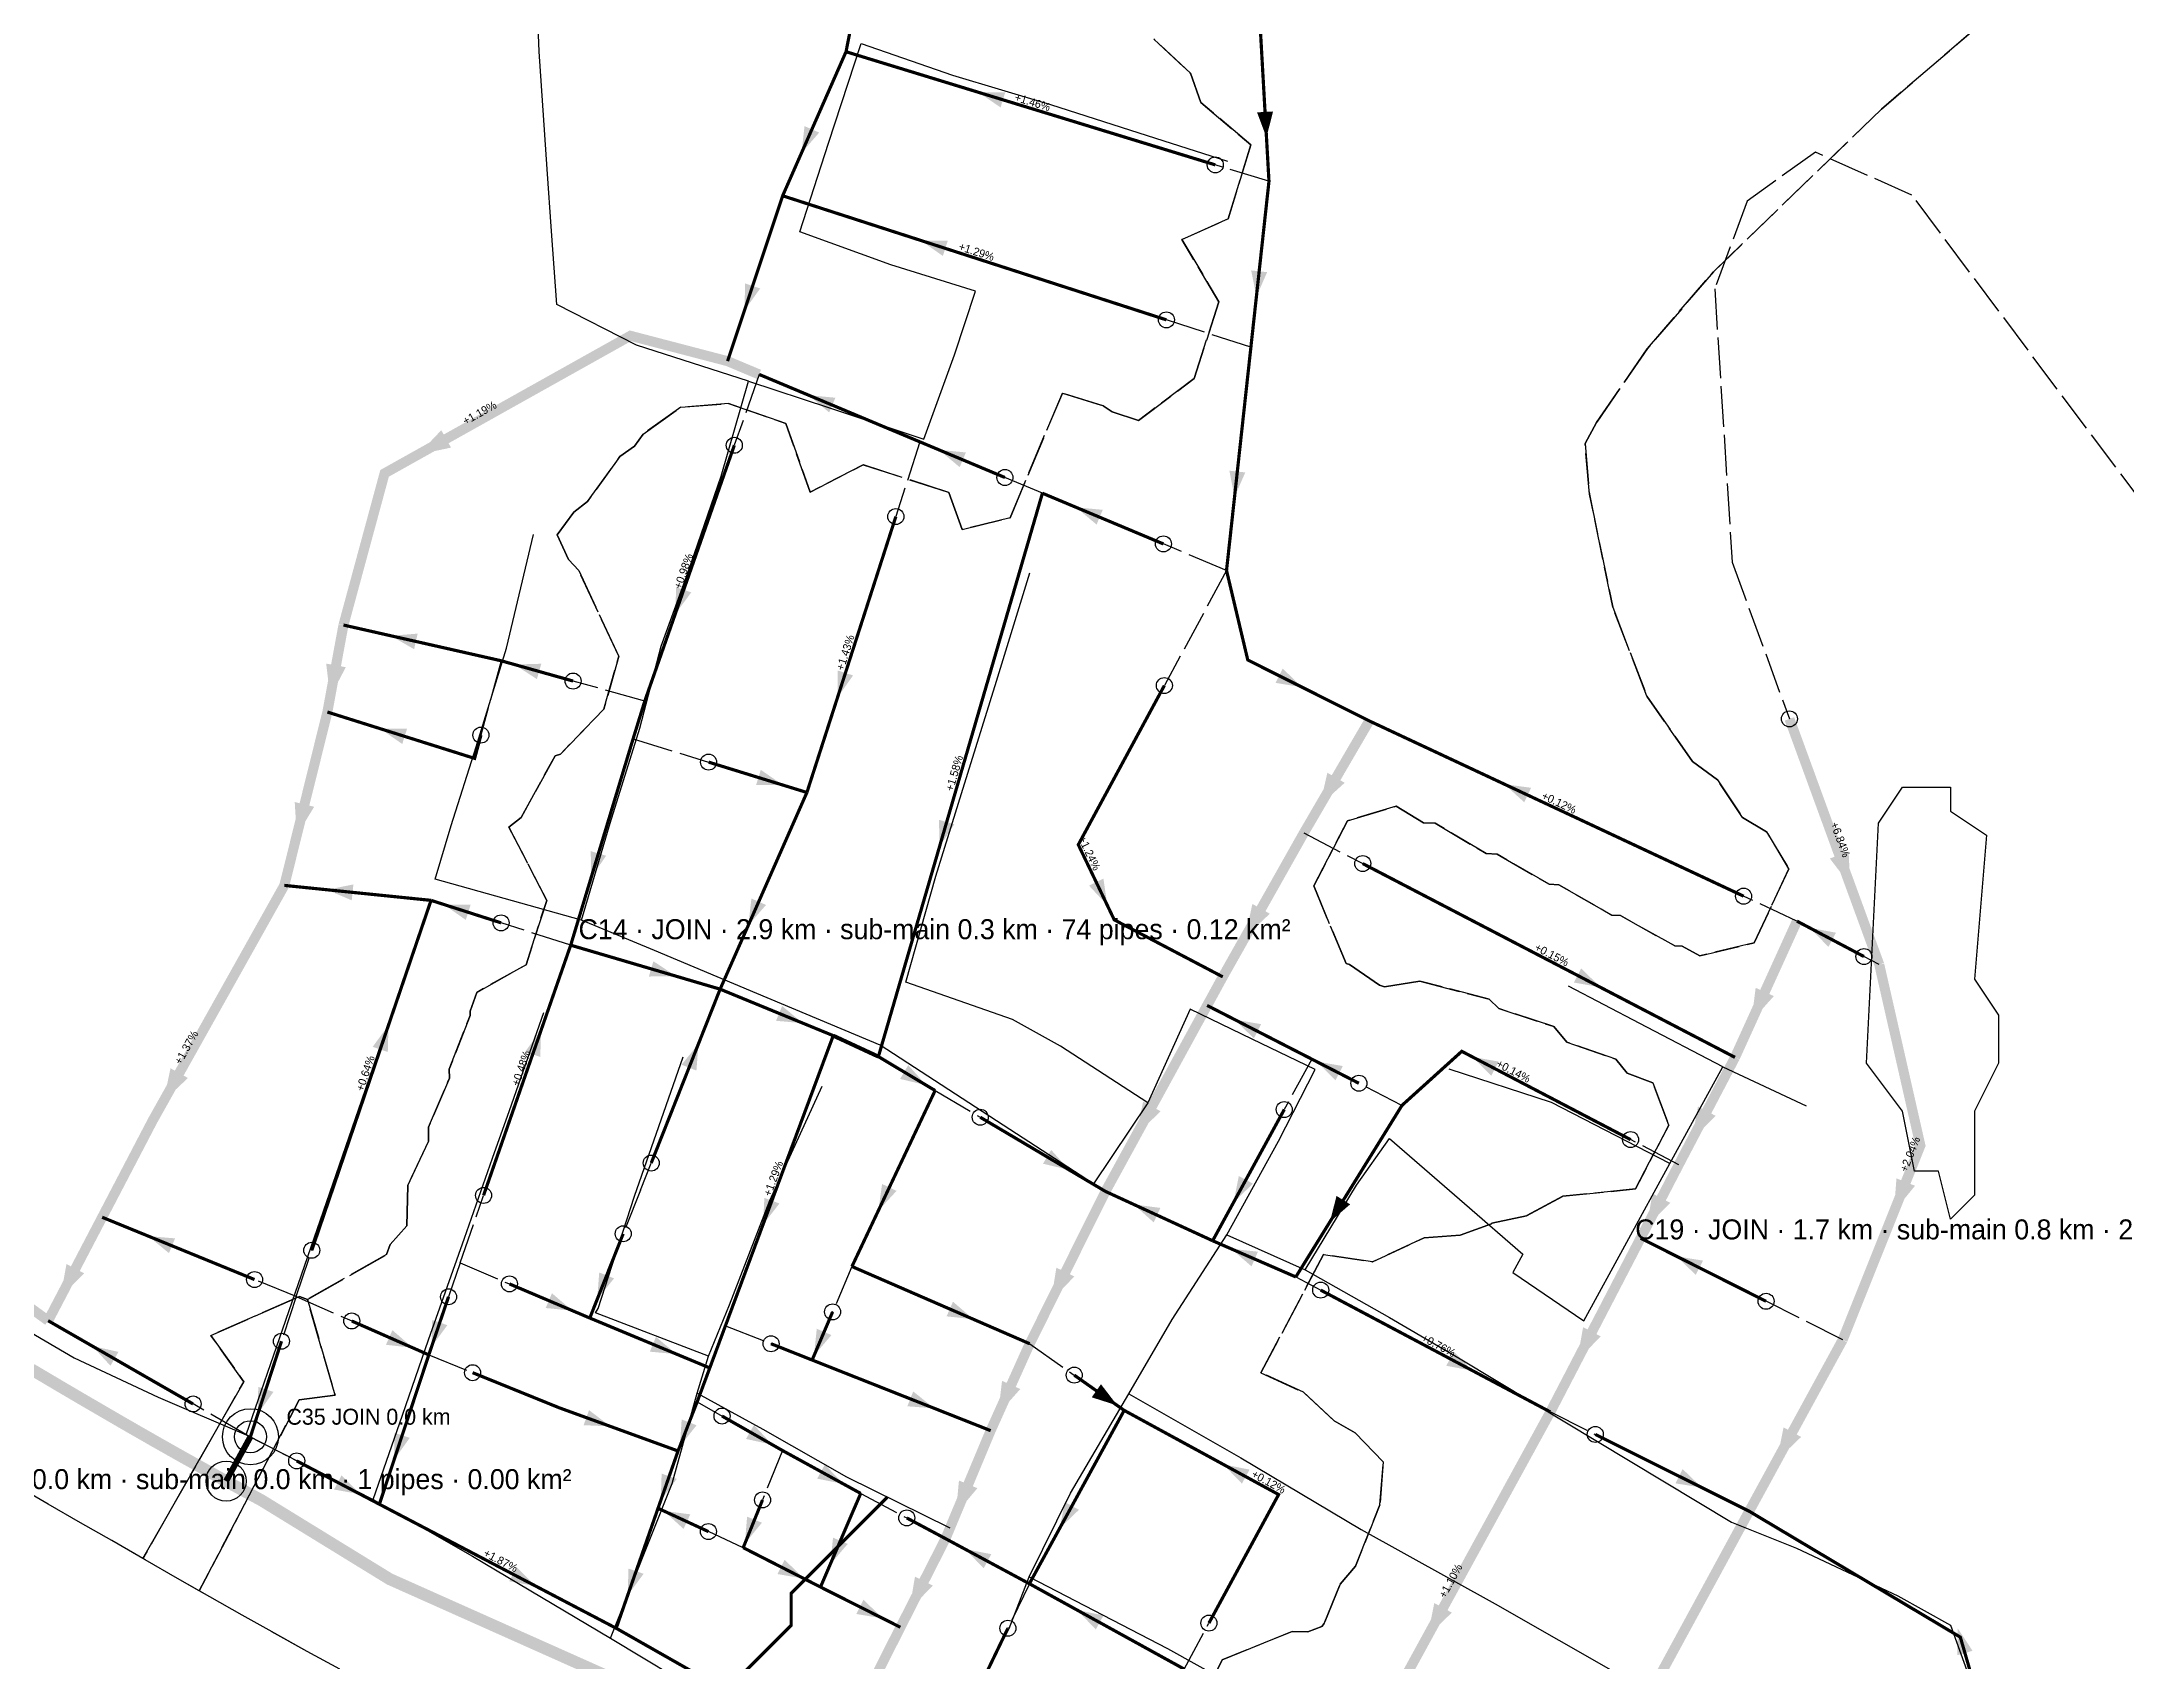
# Model space of a CAD drawing. Header units: metres. Extents: x 442821 to 452274, y 2561971 to 2571293.
# Drawn here: x 450677 to 451198, y 2567319 to 2567724 of the extents above; entities that cross this region are included whole.
import ezdxf
from ezdxf.enums import TextEntityAlignment as Align

# ---------------------------------------------------------------- set-up
doc = ezdxf.new("R2010")
doc.units = ezdxf.units.M
doc.header["$LTSCALE"] = 8
doc.linetypes.add('DASHED', pattern=[1.524, 1.27, -0.254])
for name, color, linetype in [('A_ARROWS', 7, 'Continuous'), ('A_BRANCH', 7, 'Continuous'), ('A_BUILT_2006', 252, 'Continuous'), ('A_CATCH_LABEL', 7, 'Continuous'), ('A_CATCHMENTS', 7, 'Continuous'), ('A_DROPPED', 1, 'Continuous'), ('A_ENVELOPE', 3, 'Continuous'), ('A_GRADIENT', 8, 'Continuous'), ('A_HEAD_GAP', 8, 'Continuous'), ('A_HEADS', 8, 'Continuous'), ('A_JOIN_LINK', 6, 'Continuous'), ('A_LATERAL', 7, 'Continuous'), ('A_MAIN_PIPE', 5, 'Continuous'), ('A_OUTLET_LABEL', 7, 'Continuous'), ('A_OUTLETS', 7, 'Continuous'), ('A_STREAMS', 5, 'Continuous'), ('A_SUBMAIN', 7, 'Continuous'), ('A_WADI', 4, 'Continuous')]:
    doc.layers.add(name, color=color, linetype=linetype)

msp = doc.modelspace()

# ---------------------------------------------------------------- linework, layer by layer
at = {"layer": 'A_ARROWS', "color": 2}
for points in [[(450910.83, 2567711.69), (450917.54, 2567711.72), (450916.36, 2567707.9)], [(450866.62, 2567696.56), (450867.36, 2567703.23), (450871.03, 2567701.62)], [(450896.45, 2567674.64), (450903.16, 2567674.58), (450901.93, 2567670.77)], [(450852.37, 2567657.21), (450852.49, 2567663.92), (450856.28, 2567662.65)], [(450868.4, 2567635.96), (450875.07, 2567635.33), (450873.53, 2567631.65)], [(450770.8, 2567621.14), (450776.56, 2567627.22), (450779, 2567622.86)], [(450901.01, 2567622.29), (450907.69, 2567621.66), (450906.14, 2567617.97)], [(450763.97, 2567575.82), (450770.65, 2567576.36), (450769.77, 2567572.46)], [(450748.79, 2567560.55), (450747.79, 2567568.87), (450752.7, 2567567.96)], [(450794.85, 2567568.64), (450801.56, 2567568.83), (450800.47, 2567564.98)], [(450761.3, 2567552.6), (450768.01, 2567552.59), (450766.81, 2567548.77)], [(450740.43, 2567525.91), (450739.93, 2567534.27), (450744.79, 2567533.07)], [(450748.02, 2567512.33), (450754.59, 2567513.67), (450754.18, 2567509.69)], [(450777.19, 2567508.65), (450783.9, 2567508.6), (450782.68, 2567504.79)], [(450763.37, 2567478.47), (450763.19, 2567471.77), (450759.41, 2567473.06)], [(450707.15, 2567459.51), (450708.88, 2567467.71), (450713.24, 2567465.27)], [(450703.33, 2567425.75), (450710.01, 2567425.18), (450708.5, 2567421.48)], [(450681.38, 2567410.51), (450682.87, 2567418.76), (450687.3, 2567416.45)], [(450689.32, 2567398.27), (450695.87, 2567396.81), (450693.87, 2567393.34)]]:
    msp.add_solid(points, dxfattribs=at)
at = {"layer": 'A_ARROWS', "color": 3}
for points in [[(450982.83, 2567700.39), (450980.47, 2567706.67), (450984.46, 2567706.89)], [(450980.31, 2567660.58), (450979.01, 2567667.16), (450982.99, 2567666.72)], [(450974.84, 2567610.51), (450973.55, 2567617.09), (450977.53, 2567616.66)], [(450935.23, 2567607.94), (450941.9, 2567607.31), (450940.36, 2567603.62)], [(450835.04, 2567581.28), (450835.27, 2567587.98), (450839.05, 2567586.66)], [(450875.62, 2567560.43), (450875.68, 2567567.14), (450879.49, 2567565.91)], [(450991.7, 2567562.97), (450985.09, 2567564.05), (450986.88, 2567567.63)], [(450861.94, 2567538.51), (450855.24, 2567538.48), (450856.42, 2567542.31)], [(450996.18, 2567533.42), (450998.05, 2567541.59), (451002.37, 2567539.07)], [(451042.31, 2567538.72), (451048.96, 2567537.82), (451047.26, 2567534.19)], [(450901.1, 2567523.12), (450900.97, 2567529.82), (450904.81, 2567528.7)], [(450813.99, 2567515.29), (450813.93, 2567521.99), (450817.76, 2567520.83)], [(450943.04, 2567508.46), (450938.47, 2567513.37), (450942.07, 2567515.1)], [(450853.32, 2567503.49), (450854.08, 2567510.15), (450857.74, 2567508.53)], [(450977.55, 2567500.59), (450979.3, 2567508.79), (450983.66, 2567506.34)], [(450835.16, 2567490.75), (450828.45, 2567490.64), (450829.58, 2567494.47)], [(450866.92, 2567478.98), (450860.24, 2567479.57), (450861.76, 2567483.27)], [(450801.51, 2567477.23), (450801.3, 2567470.53), (450797.52, 2567471.85)], [(450974.89, 2567479.87), (450981.5, 2567478.73), (450979.67, 2567475.17)], [(450840.84, 2567473.81), (450840.34, 2567467.13), (450836.63, 2567468.6)], [(450897.76, 2567463.48), (450891.24, 2567465.04), (450893.29, 2567468.48)], [(450995.3, 2567469.41), (451001.9, 2567468.26), (451000.08, 2567464.7)], [(451034.27, 2567470.56), (451040.87, 2567469.37), (451039.01, 2567465.83)], [(450950.34, 2567451.13), (450951.99, 2567459.35), (450956.37, 2567456.95)], [(450933.5, 2567442.3), (450926.97, 2567443.84), (450929.01, 2567447.28)], [(450974.61, 2567434.2), (450975.92, 2567440.77), (450979.44, 2567438.86)], [(450856.97, 2567428.6), (450857.33, 2567435.3), (450861.08, 2567433.9)], [(450885.82, 2567432.13), (450886.74, 2567438.77), (450890.36, 2567437.06)], [(450998.67, 2567429.3), (451000.34, 2567435.79), (451003.74, 2567433.69)], [(450949.66, 2567433.66), (450956.31, 2567432.8), (450954.64, 2567429.17)], [(450974.02, 2567422.57), (450980.69, 2567421.85), (450979.09, 2567418.18)], [(450815.54, 2567409.98), (450816.04, 2567416.66), (450819.76, 2567415.19)], [(450928.99, 2567409.6), (450930.31, 2567417.87), (450934.79, 2567415.65)], [(450809.33, 2567407.11), (450802.66, 2567407.77), (450804.22, 2567411.46)], [(450909.53, 2567404.97), (450902.87, 2567405.69), (450904.46, 2567409.36)], [(450774.12, 2567398.08), (450774.29, 2567404.78), (450778.08, 2567403.49)], [(450769.4, 2567397.84), (450762.73, 2567398.58), (450764.34, 2567402.24)], [(450835.36, 2567396.24), (450828.69, 2567396.86), (450830.22, 2567400.55)], [(450869.74, 2567395.91), (450870.41, 2567402.58), (450874.09, 2567401.01)], [(450915.73, 2567381.25), (450916.73, 2567389.57), (450921.29, 2567387.52)], [(450945.54, 2567383.4), (450939.15, 2567385.45), (450941.46, 2567388.72)], [(450899.75, 2567382.71), (450893.06, 2567383.2), (450894.53, 2567386.92)], [(450818.83, 2567378.18), (450812.13, 2567378.48), (450813.5, 2567382.24)], [(450836.2, 2567373.22), (450836.65, 2567379.91), (450840.38, 2567378.46)], [(450859.28, 2567373.61), (450852.73, 2567375.04), (450854.72, 2567378.52)], [(450764.77, 2567369.86), (450764.88, 2567376.56), (450768.68, 2567375.31)], [(450877.09, 2567363.79), (450870.52, 2567365.11), (450872.44, 2567368.62)], [(450972.03, 2567368.69), (450978.61, 2567367.38), (450976.69, 2567363.87)], [(450756.36, 2567361.2), (450749.77, 2567362.39), (450751.62, 2567365.94)], [(450831.42, 2567359.66), (450831.64, 2567366.37), (450835.42, 2567365.05)], [(450905.18, 2567356.31), (450905.96, 2567364.65), (450910.57, 2567362.73)], [(450832.15, 2567357.06), (450838.8, 2567356.19), (450837.12, 2567352.56)], [(450931.12, 2567352.68), (450932.44, 2567359.25), (450935.95, 2567357.33)], [(450852.46, 2567348.92), (450853, 2567355.61), (450856.71, 2567354.1)], [(450873.8, 2567343.7), (450874.48, 2567350.37), (450878.16, 2567348.8)], [(450907.46, 2567347.51), (450914.04, 2567346.24), (450912.15, 2567342.72)], [(450800.14, 2567338.27), (450793.55, 2567339.46), (450795.4, 2567343.01)], [(450823.14, 2567335.94), (450823.36, 2567342.64), (450827.14, 2567341.33)], [(450867.19, 2567340.14), (450860.58, 2567341.26), (450862.39, 2567344.83)], [(450893.57, 2567332.37), (450894.97, 2567340.63), (450899.42, 2567338.37)], [(450886.91, 2567330.18), (450880.3, 2567331.28), (450882.09, 2567334.85)], [(450935.52, 2567332.26), (450942.09, 2567330.92), (450940.16, 2567327.41)]]:
    msp.add_solid(points, dxfattribs=at)
at = {"layer": 'A_ARROWS', "color": 1}
for points in [[(451128.74, 2567513.49), (451123.64, 2567520.15), (451128.34, 2567521.86)], [(451118.58, 2567502.82), (451125.17, 2567501.6), (451123.3, 2567498.06)], [(451066.27, 2567487.96), (451059.67, 2567489.14), (451061.51, 2567492.69)], [(451104.06, 2567479.5), (451105.1, 2567487.82), (451109.65, 2567485.75)], [(451089.18, 2567449.89), (451090.68, 2567458.14), (451095.1, 2567455.82)], [(451077.85, 2567428.13), (451079.31, 2567436.38), (451083.75, 2567434.08)], [(451139.65, 2567431.83), (451140.3, 2567440.18), (451144.94, 2567438.33)], [(451085.31, 2567420.71), (451091.93, 2567419.62), (451090.13, 2567416.05)], [(451060.5, 2567394.73), (451061.97, 2567402.98), (451066.41, 2567400.67)], [(451034.36, 2567392.1), (451027.77, 2567393.33), (451029.64, 2567396.86)], [(450730.73, 2567381.34), (450730.8, 2567388.05), (450734.61, 2567386.81)], [(451110.43, 2567369.72), (451112.07, 2567377.94), (451116.46, 2567375.54)], [(451091.67, 2567362.87), (451085.05, 2567363.94), (451086.84, 2567367.51)], [(451023.12, 2567325.8), (451024.77, 2567334.02), (451029.16, 2567331.62)], [(451155.62, 2567327.68), (451159.32, 2567322.08), (451155.48, 2567320.97)]]:
    msp.add_solid(points, dxfattribs=at)
at = {"layer": 'A_BRANCH', "color": 3, "linetype": 'DASHED', "const_width": 0.8}
for points in [[(450981.33, 2567726.82), (450983.45, 2567689.43)], [(450957.07, 2567598.78), (450926.82, 2567611.46)], [(451102.09, 2567510.73), (451008.5, 2567554.55)], [(450843.38, 2567544.24), (450867.95, 2567536.65)], [(450787.13, 2567435.93), (450808.91, 2567498.48)], [(451073.84, 2567449.87), (451031.64, 2567471.94), (451016.7, 2567458.43)], [(451005.93, 2567463.95), (450994.14, 2567470)], [(450911.28, 2567455.46), (450942.58, 2567436.92)], [(450754.18, 2567404.53), (450773.44, 2567396.06)], [(450858.99, 2567398.84), (450869.26, 2567394.77)], [(450934.78, 2567390.99), (450947.26, 2567382.18)], [(450846.73, 2567380.77), (450861.86, 2567372.14)], [(450968.44, 2567329.01), (450985.86, 2567361.14), (450947.26, 2567382.18)], [(450843.34, 2567351.88), (450830.74, 2567357.71)], [(450892.92, 2567355.29), (450902.6, 2567350.12)]]:
    msp.add_lwpolyline(points, dxfattribs=at)
at = {"layer": 'A_BRANCH', "color": 2, "const_width": 0.8}
for points in [[(450970.04, 2567693.54), (450877.73, 2567721.83)], [(450957.81, 2567654.8), (450861.89, 2567685.82)], [(450917.45, 2567615.39), (450896.2, 2567624.3)], [(450809.5, 2567564.51), (450791.51, 2567569.58)], [(450786.47, 2567551), (450784.89, 2567545.17), (450748.09, 2567556.76)], [(450744.19, 2567422.2), (450774, 2567509.68)], [(450791.51, 2567504.06), (450774, 2567509.68)], [(450729.88, 2567414.89), (450691.8, 2567430.46)], [(450714.53, 2567383.78), (450678.29, 2567404.6)]]:
    msp.add_lwpolyline(points, dxfattribs=at)
at = {"layer": 'A_BRANCH', "color": 3, "const_width": 0.8}
for points in [[(450849.81, 2567623.44), (450827.41, 2567559.46)], [(450890.18, 2567605.62), (450867.95, 2567536.65)], [(450957.3, 2567563.39), (450935.79, 2567523.59), (450944.78, 2567504.81), (450971.9, 2567490.56)], [(450829.04, 2567444.02), (450846.26, 2567487.48)], [(450987.27, 2567457.39), (450969.37, 2567424.59)], [(450793.61, 2567413.79), (450813.68, 2567405.27)], [(450874.38, 2567406.81), (450869.26, 2567394.77)], [(450784.39, 2567391.61), (450805.97, 2567382.86), (450835.74, 2567372.03)], [(450740.42, 2567369.55), (450761.09, 2567358.72)], [(450856.86, 2567359.79), (450852.03, 2567347.86)], [(450918.19, 2567327.71), (450897.14, 2567284.01)]]:
    msp.add_lwpolyline(points, dxfattribs=at)
at = {"layer": 'A_BRANCH', "color": 1, "linetype": 'DASHED', "const_width": 0.8}
for points in [[(451006.89, 2567518.87), (451099.94, 2567470.43)], [(451107.71, 2567409.45), (451076.34, 2567425.23)]]:
    msp.add_lwpolyline(points, dxfattribs=at)
at = {"layer": 'A_BRANCH', "color": 1, "const_width": 0.8}
for points in [[(451132.17, 2567495.64), (451115.42, 2567504.49)], [(450996.38, 2567412.25), (451053.78, 2567381.79)], [(451065.02, 2567376.17), (451103.48, 2567356.97)], [(451184.43, 2567233.27), (451179.2, 2567246.2), (451156.26, 2567325.49), (451103.48, 2567356.97)]]:
    msp.add_lwpolyline(points, dxfattribs=at)
at = {"layer": 'A_BUILT_2006', "color": 252}
for points in [[(450801.04, 2567721.92), (450800.43, 2567736.58)], [(450803.06, 2567692.45), (450801.04, 2567721.92)], [(450873.38, 2567698.95), (450881.49, 2567723.86)], [(450881.49, 2567723.86), (450904.32, 2567715.96)], [(450904.32, 2567715.96), (450928.84, 2567708.62)], [(450928.84, 2567708.62), (450950.93, 2567701.59)], [(450950.93, 2567701.59), (450973.06, 2567694.5)], [(450866.16, 2567676.82), (450873.38, 2567698.95)], [(450804.14, 2567676.97), (450803.06, 2567692.45)], [(450805.42, 2567658.65), (450804.14, 2567676.97)], [(450888.9, 2567668.53), (450866.16, 2567676.82)], [(450910.09, 2567661.98), (450888.9, 2567668.53)], [(450904.86, 2567646.06), (450910.09, 2567661.98)], [(450825.32, 2567648.46), (450805.42, 2567658.65)], [(450853.32, 2567639.45), (450825.32, 2567648.46)], [(450897.22, 2567624.97), (450904.86, 2567646.06)], [(450846.52, 2567615.75), (450853.32, 2567639.45)], [(450853.32, 2567639.45), (450873.57, 2567632.78)], [(450873.57, 2567632.78), (450897.22, 2567624.97)], [(450838.22, 2567591.58), (450846.52, 2567615.75)], [(450792.89, 2567572.73), (450799.64, 2567601.11)], [(450831.56, 2567573.25), (450838.22, 2567591.58)], [(450915.38, 2567564.5), (450923.69, 2567591.58)], [(450785.24, 2567548.02), (450792.89, 2567572.73), (450792.89, 2567572.73)], [(450826.15, 2567552.76), (450831.56, 2567573.25)], [(450906.57, 2567536.43), (450915.38, 2567564.5)], [(450818.76, 2567528.98), (450826.15, 2567552.76)], [(450779.03, 2567528.39), (450785.24, 2567548.02)], [(450900.14, 2567515.72), (450906.57, 2567536.43)], [(450811.62, 2567504.75), (450818.76, 2567528.98)], [(450775, 2567514.96), (450779.03, 2567528.39)], [(450811.62, 2567504.75), (450775, 2567514.96)], [(450892.68, 2567489.2), (450900.14, 2567515.72)], [(450829.83, 2567497.13), (450811.62, 2567504.75)], [(450761.63, 2567474.08), (450761.63, 2567474.08), (450769.09, 2567495.42)], [(450855.45, 2567486.4), (450829.83, 2567497.13)], [(450919.32, 2567479.92), (450892.68, 2567489.2)], [(451076.18, 2567478.91), (451058.32, 2567488.25)], [(450886.3, 2567473.49), (450855.45, 2567486.4)], [(450963.71, 2567482.48), (450953.15, 2567459.04)], [(450994.96, 2567467.36), (450979.28, 2567474.95), (450963.71, 2567482.48)], [(450793.64, 2567457.17), (450802.2, 2567481.61)], [(450931.36, 2567473.22), (450919.32, 2567479.92)], [(451096.93, 2567468.05), (451076.18, 2567478.91)], [(450756.71, 2567459.76), (450761.63, 2567474.08)], [(450918.66, 2567452.42), (450886.3, 2567473.49)], [(450953.15, 2567459.04), (450931.36, 2567473.22)], [(450824.89, 2567435.7), (450837.06, 2567470.57)], [(450985.81, 2567449.48), (450994.96, 2567467.36)], [(451054.1, 2567459.18), (451028.53, 2567467.52)], [(451083.68, 2567443.86), (451096.93, 2567468.05)], [(451096.93, 2567468.05), (451117.73, 2567458.3)], [(450858.65, 2567434.63), (450871.78, 2567463.26)], [(450748.72, 2567436.55), (450756.71, 2567459.76)], [(450789.38, 2567445.21), (450793.64, 2567457.17)], [(450953.15, 2567459.04), (450939.6, 2567438.79)], [(451083.68, 2567443.86), (451054.1, 2567459.18)], [(450939.6, 2567438.79), (450918.66, 2567452.42)], [(450972.92, 2567426.03), (450985.81, 2567449.48)], [(451005.33, 2567438.51), (451013.61, 2567450.13)], [(451013.61, 2567450.13), (451032.35, 2567433.89)], [(450782.33, 2567425.21), (450789.38, 2567445.21)], [(451062.16, 2567404.6), (451083.68, 2567443.86)], [(450737.7, 2567404.73), (450748.72, 2567436.55)], [(450820.14, 2567421.05), (450824.89, 2567435.7)], [(450992.48, 2567417.32), (451005.33, 2567438.51)], [(450848.64, 2567408.53), (450858.65, 2567434.63)], [(451032.35, 2567433.89), (451046.92, 2567421.27), (451044.38, 2567416.64)], [(450773.4, 2567399.85), (450782.33, 2567425.21)], [(450959.27, 2567404.88), (450972.92, 2567426.03)], [(450972.92, 2567426.03), (450992.48, 2567417.32)], [(450815.11, 2567406.53), (450815.74, 2567407.61), (450820.14, 2567421.05)], [(450992.48, 2567417.32), (451013.54, 2567405.41)], [(451044.38, 2567416.64), (451062.16, 2567404.6)], [(450661.59, 2567408.87), (450684.78, 2567395.35)], [(450727.8, 2567376.11), (450737.7, 2567404.73)], [(450843.36, 2567395.73), (450815.11, 2567406.53)], [(450843.36, 2567395.73), (450848.64, 2567408.53)], [(450948.45, 2567386.29), (450959.27, 2567404.88)], [(451013.54, 2567405.41), (451031.2, 2567395.08)], [(450766.87, 2567380.95), (450773.4, 2567399.85)], [(450684.78, 2567395.35), (450705.81, 2567385.5)], [(450840.56, 2567386.51), (450843.36, 2567395.73)], [(451031.2, 2567395.08), (451049.25, 2567384.27)], [(450705.81, 2567385.5), (450727.8, 2567376.11)], [(450834.3, 2567363.92), (450840.56, 2567386.51)], [(450840.56, 2567386.51), (450856.91, 2567377.47)], [(450933.82, 2567361.45), (450948.45, 2567386.29)], [(450948.45, 2567386.29), (450976.39, 2567370.29)], [(451049.25, 2567384.27), (451073.72, 2567369.52)], [(450759.5, 2567359.94), (450766.87, 2567380.95)], [(450727.8, 2567376.11), (450759.5, 2567359.94)], [(450856.91, 2567377.47), (450877.84, 2567365.6)], [(450976.39, 2567370.29), (451006.46, 2567352.41)], [(451073.72, 2567369.52), (451099.1, 2567354.23)], [(450818.87, 2567325.23), (450834.3, 2567363.92)], [(450877.84, 2567365.6), (450903.64, 2567352.83)], [(450759.5, 2567359.94), (450784.33, 2567345.73)], [(450923.52, 2567340.54), (450933.82, 2567361.45)], [(451006.46, 2567352.41), (451040.02, 2567333.85)], [(451099.1, 2567354.23), (451115.34, 2567347.7)], [(451115.34, 2567347.7), (451140.66, 2567335.81)], [(450784.33, 2567345.73), (450818.87, 2567325.23)], [(450918.47, 2567327.68), (450923.52, 2567340.54)], [(450923.52, 2567340.54), (450958.11, 2567322.62)], [(451040.02, 2567333.85), (451071.84, 2567315.62)], [(451140.66, 2567335.81), (451153.77, 2567328.46), (451158.64, 2567315.11)], [(450906.43, 2567303.99), (450918.47, 2567327.68)], [(450818.87, 2567325.23), (450842.93, 2567310.75)], [(450958.11, 2567322.62), (450988.19, 2567305.87)]]:
    msp.add_lwpolyline(points, dxfattribs=at)
at = {"layer": 'A_CATCHMENTS', "color": 1, "linetype": 'DASHED'}
msp.add_lwpolyline([(450964.9, 2567305.87), (450971.72, 2567319.81), (450989.25, 2567326.89), (450993.13, 2567326.84), (450996.65, 2567328.18), (450997.26, 2567328.89), (451001.23, 2567338.71), (451005.09, 2567343.24), (451011.2, 2567358.53), (451012.03, 2567369.28), (451005.03, 2567376.55), (450999.73, 2567379.57), (450992.04, 2567386.72), (450981.43, 2567391.58), (450997.11, 2567421.13), (451009.32, 2567419.3), (451022.27, 2567425.33), (451031.26, 2567425.98), (451039.11, 2567428.85), (451039.19, 2567428.99), (451047.84, 2567430.83), (451056.87, 2567435.7), (451075.05, 2567437.55), (451083.37, 2567453.45), (451079.39, 2567464.09), (451072.96, 2567466.47), (451070.13, 2567469.96), (451057.91, 2567474.24), (451054.66, 2567478.11), (451040.88, 2567482.66), (451038.51, 2567484.96), (451021.17, 2567489.51), (451012.31, 2567488.03), (451011.06, 2567488.47), (451003.6, 2567493.63), (451002.71, 2567493.86), (450994.63, 2567513.3), (451003.09, 2567529.55), (451015.23, 2567533.22), (451022.06, 2567529.08), (451025.03, 2567528.94), (451037.76, 2567521.38), (451040.45, 2567521.25), (451053.47, 2567513.69), (451055.87, 2567513.57), (451069.18, 2567505.99), (451071.3, 2567505.89), (451084.88, 2567498.3), (451086.72, 2567498.2), (451091.12, 2567495.79), (451104.75, 2567499.06), (451113.41, 2567517.56), (451107.85, 2567526.85), (451101.8, 2567530.41), (451095.59, 2567539.78), (451089.31, 2567544.37), (451077.94, 2567560.69), (451069.36, 2567582.99), (451063.57, 2567611.26), (451062.47, 2567623.92), (451065.31, 2567629.14), (451078.08, 2567647.64), (451094.55, 2567666.82), (451136.58, 2567707.51), (451160.02, 2567727.6)], dxfattribs=at)
at = {"layer": 'A_CATCHMENTS', "color": 3, "linetype": 'DASHED'}
for points in [[(451160.02, 2567727.6), (451136.58, 2567707.51), (451094.55, 2567666.82), (451078.08, 2567647.64), (451065.31, 2567629.14), (451062.47, 2567623.92), (451063.57, 2567611.26), (451069.36, 2567582.99), (451077.94, 2567560.69), (451089.31, 2567544.37), (451095.59, 2567539.78), (451101.8, 2567530.41), (451107.85, 2567526.85), (451113.41, 2567517.56), (451104.75, 2567499.06), (451091.12, 2567495.79), (451086.72, 2567498.2), (451084.88, 2567498.3), (451071.3, 2567505.89), (451069.18, 2567505.99), (451055.87, 2567513.57), (451053.47, 2567513.69), (451040.45, 2567521.25), (451037.76, 2567521.38), (451025.03, 2567528.94), (451022.06, 2567529.08), (451015.23, 2567533.22), (451003.09, 2567529.55), (450994.63, 2567513.3), (451002.71, 2567493.86), (451003.6, 2567493.63), (451011.06, 2567488.47), (451012.31, 2567488.03), (451021.17, 2567489.51), (451038.51, 2567484.96), (451040.88, 2567482.66), (451054.66, 2567478.11), (451057.91, 2567474.24), (451070.13, 2567469.96), (451072.96, 2567466.47), (451079.39, 2567464.09), (451083.37, 2567453.45), (451075.05, 2567437.55), (451056.87, 2567435.7), (451047.84, 2567430.83), (451039.19, 2567428.99), (451039.11, 2567428.85), (451031.26, 2567425.98), (451022.27, 2567425.33), (451009.32, 2567419.3), (450997.11, 2567421.13), (450981.43, 2567391.58), (450992.04, 2567386.72), (450999.73, 2567379.57), (451005.03, 2567376.55), (451012.03, 2567369.28), (451011.2, 2567358.53), (451005.09, 2567343.24), (451001.23, 2567338.71), (450997.26, 2567328.89), (450996.65, 2567328.18), (450993.13, 2567326.84), (450989.25, 2567326.89), (450971.72, 2567319.81), (450964.9, 2567305.87)], [(450751.24, 2567317.49), (450743.07, 2567321.94), (450733.5, 2567327.23), (450726.8, 2567330.99), (450718.7, 2567335.58), (450716.05, 2567337.09), (450741.06, 2567384.83), (450741.06, 2567384.83), (450750.02, 2567385.97), (450743.11, 2567409.93), (450762.89, 2567421.11), (450763.76, 2567423.67), (450767.96, 2567428.35), (450768.19, 2567438.43), (450773.36, 2567449.49), (450773.34, 2567452.95), (450778.6, 2567465.2), (450778.53, 2567467.45), (450783.81, 2567480.92), (450783.75, 2567481.95), (450785.42, 2567486.65), (450797.75, 2567493.6), (450802.91, 2567509.68), (450793.48, 2567528.01), (450796.51, 2567530.38), (450805.01, 2567545.78), (450806.32, 2567546.19), (450817.18, 2567557.47), (450820.91, 2567570.71), (450810.92, 2567592.17), (450808.36, 2567594.93), (450805.5, 2567601.1), (450809.7, 2567606.71), (450813.07, 2567609.37), (450821.23, 2567620.6), (450824.88, 2567623.19), (450827, 2567626.26), (450836.4, 2567632.95), (450848.33, 2567633.91), (450862.68, 2567628.88), (450868.74, 2567611.7), (450881.99, 2567618.58), (450903.4, 2567611.68), (450906.73, 2567602.38), (450918.73, 2567605.33), (450931.81, 2567636.5), (450942.04, 2567633.33), (450944.23, 2567631.77), (450950.81, 2567629.66), (450964.73, 2567640.11), (450970.94, 2567659.33), (450961.7, 2567674.87), (450973.24, 2567680.05), (450978.91, 2567698.55), (450966.41, 2567709.14), (450963.81, 2567716.44), (450954.71, 2567724.94)]]:
    msp.add_lwpolyline(points, dxfattribs=at)
at = {"layer": 'A_CATCHMENTS', "color": 2, "linetype": 'DASHED'}
msp.add_lwpolyline([(450954.71, 2567724.94), (450963.81, 2567716.44), (450966.41, 2567709.14), (450978.91, 2567698.55), (450973.24, 2567680.05), (450961.7, 2567674.87), (450970.94, 2567659.33), (450964.73, 2567640.11), (450950.81, 2567629.66), (450944.23, 2567631.77), (450942.04, 2567633.33), (450931.81, 2567636.5), (450918.73, 2567605.33), (450906.73, 2567602.38), (450903.4, 2567611.68), (450881.99, 2567618.58), (450868.74, 2567611.7), (450862.68, 2567628.88), (450848.33, 2567633.91), (450836.4, 2567632.95), (450827, 2567626.26), (450824.88, 2567623.19), (450821.23, 2567620.6), (450813.07, 2567609.37), (450809.7, 2567606.71), (450805.5, 2567601.1), (450808.36, 2567594.93), (450810.92, 2567592.17), (450820.91, 2567570.71), (450817.18, 2567557.47), (450806.32, 2567546.19), (450805.01, 2567545.78), (450796.51, 2567530.38), (450793.48, 2567528.01), (450802.91, 2567509.68), (450797.75, 2567493.6), (450785.42, 2567486.65), (450783.75, 2567481.95), (450783.81, 2567480.92), (450778.53, 2567467.45), (450778.6, 2567465.2), (450773.34, 2567452.95), (450773.36, 2567449.49), (450768.19, 2567438.43), (450767.96, 2567428.35), (450763.76, 2567423.67), (450762.89, 2567421.11), (450743.11, 2567409.93), (450741.09, 2567410.61), (450718.96, 2567400.94), (450727.2, 2567389.34), (450701.98, 2567345.14), (450694.19, 2567349.62), (450686.39, 2567354.1), (450678.32, 2567358.74), (450670.26, 2567363.39)], dxfattribs=at)
at = {"layer": 'A_CATCHMENTS', "color": 1, "linetype": 'DASHED'}
msp.add_lwpolyline([(450727.2, 2567389.34), (450718.96, 2567400.94), (450741.09, 2567410.61), (450743.11, 2567409.93), (450750.02, 2567385.97), (450741.06, 2567384.83), (450716.05, 2567337.09), (450710.61, 2567340.19), (450702.54, 2567344.82), (450701.98, 2567345.14), (450727.2, 2567389.34)], close=True, dxfattribs=at)
at = {"layer": 'A_DROPPED', "color": 1, "const_width": 1}
msp.add_lwpolyline([(450885.82, 2567470.62), (450874.53, 2567475.86)], dxfattribs=at)
at = {"layer": 'A_ENVELOPE', "color": 3}
msp.add_lwpolyline([(450751.24, 2567317.49), (450743.07, 2567321.94), (450733.5, 2567327.23), (450726.8, 2567330.99), (450718.7, 2567335.58), (450710.61, 2567340.19), (450702.54, 2567344.82), (450694.19, 2567349.62), (450686.39, 2567354.1), (450678.32, 2567358.74), (450670.26, 2567363.39)], dxfattribs=at)
at = {"layer": 'A_HEAD_GAP', "color": 8, "linetype": 'DASHED'}
for points in [[(451272.25, 2567503.79), (451264.68, 2567514.75), (451209.74, 2567598.43), (451144.17, 2567685.98), (451120.03, 2567696.68), (451102.98, 2567684.51), (451094.87, 2567662.56), (451099.24, 2567594.19), (451113.55, 2567555.05)], [(450983.45, 2567689.43), (450970.04, 2567693.54)], [(450978.93, 2567647.97), (450957.81, 2567654.8)], [(450856.01, 2567641.16), (450849.81, 2567623.44)], [(450896.2, 2567624.3), (450890.18, 2567605.62)], [(450926.82, 2567611.46), (450917.45, 2567615.39)], [(450972.84, 2567592.16), (450957.07, 2567598.78)], [(450972.84, 2567592.16), (450957.3, 2567563.39)], [(450791.51, 2567569.58), (450786.47, 2567551)], [(450827.41, 2567559.46), (450809.5, 2567564.51)], [(450824.51, 2567550.07), (450843.38, 2567544.24)], [(450992.17, 2567526.53), (451006.89, 2567518.87)], [(451115.42, 2567504.49), (451102.09, 2567510.73)], [(450808.91, 2567498.48), (450791.51, 2567504.06)], [(451136.01, 2567493.61), (451132.17, 2567495.64)], [(450994.14, 2567470), (450987.27, 2567457.39)], [(450900, 2567462.14), (450911.28, 2567455.46)], [(451016.7, 2567458.43), (451005.93, 2567463.95)], [(451085.87, 2567443.58), (451073.84, 2567449.87)], [(450826.35, 2567437.24), (450829.04, 2567444.02)], [(450781.25, 2567419.04), (450787.13, 2567435.93)], [(450826.35, 2567437.24), (450822.03, 2567426.34)], [(450740.25, 2567410.65), (450744.19, 2567422.2)], [(450740.25, 2567410.65), (450729.88, 2567414.89)], [(450781.25, 2567419.04), (450778.37, 2567410.57)], [(450781.25, 2567419.04), (450793.61, 2567413.79)], [(450879.21, 2567418.15), (450874.38, 2567406.81)], [(450990.16, 2567415.54), (450996.38, 2567412.25)], [(450740.25, 2567410.65), (450736.62, 2567399.47)], [(450740.25, 2567410.65), (450754.18, 2567404.53)], [(451126.85, 2567399.81), (451107.71, 2567409.45)], [(450847.59, 2567403.35), (450858.99, 2567398.84)], [(450923.64, 2567398.84), (450934.78, 2567390.99)], [(450773.44, 2567396.06), (450784.39, 2567391.61)], [(450728.86, 2567375.6), (450727.74, 2567376.19), (450714.53, 2567383.78)], [(450840.52, 2567384.31), (450846.73, 2567380.77)], [(451053.78, 2567381.79), (451065.02, 2567376.17)], [(450728.86, 2567375.6), (450740.42, 2567369.55)], [(450861.86, 2567372.14), (450856.86, 2567359.79)], [(450881.4, 2567361.42), (450892.92, 2567355.29)], [(450852.03, 2567347.86), (450843.34, 2567351.88)], [(450923.56, 2567338.85), (450918.19, 2567327.71)], [(450962.22, 2567317.53), (450968.44, 2567329.01)]]:
    msp.add_lwpolyline(points, dxfattribs=at)
at = {"layer": 'A_HEADS', "color": 2}
for centre in [(450970.04, 2567693.54), (450957.81, 2567654.8), (450917.45, 2567615.39), (450809.5, 2567564.51), (450786.47, 2567551), (450791.51, 2567504.06), (450744.19, 2567422.2), (450729.88, 2567414.89), (450714.53, 2567383.78)]:
    msp.add_circle(centre, 2, dxfattribs=at)
at = {"layer": 'A_HEADS', "color": 3}
for centre in [(450849.81, 2567623.44), (450890.18, 2567605.62), (450957.07, 2567598.78), (450957.3, 2567563.39), (450843.38, 2567544.24), (451102.09, 2567510.73), (451005.93, 2567463.95), (450911.28, 2567455.46), (450987.27, 2567457.39), (451073.84, 2567449.87), (450829.04, 2567444.02), (450787.13, 2567435.93), (450822.03, 2567426.34), (450793.61, 2567413.79), (450778.37, 2567410.57), (450754.18, 2567404.53), (450874.38, 2567406.81), (450858.99, 2567398.84), (450784.39, 2567391.61), (450934.78, 2567390.99), (450846.73, 2567380.77), (450740.42, 2567369.55), (450856.86, 2567359.79), (450892.92, 2567355.29), (450843.34, 2567351.88), (450968.44, 2567329.01), (450918.19, 2567327.71)]:
    msp.add_circle(centre, 2, dxfattribs=at)
at = {"layer": 'A_HEADS', "color": 1}
for centre in [(451113.55, 2567555.05), (451006.89, 2567518.87), (451132.17, 2567495.64), (450996.38, 2567412.25), (451107.71, 2567409.45), (450736.62, 2567399.47), (451065.02, 2567376.17)]:
    msp.add_circle(centre, 2, dxfattribs=at)
at = {"layer": 'A_JOIN_LINK', "color": 6, "const_width": 1.5}
msp.add_lwpolyline([(450728.86, 2567375.6), (450722.77, 2567364.5)], dxfattribs=at)
at = {"layer": 'A_JOIN_LINK', "color": 6}
msp.add_circle((450722.77, 2567364.5), 5, dxfattribs=at)
at = {"layer": 'A_LATERAL', "color": 2, "const_width": 0.8}
for points in [[(450885.1, 2567758.92), (450877.73, 2567721.83)], [(450877.73, 2567721.83), (450861.89, 2567685.82)], [(450861.89, 2567685.82), (450848.12, 2567644.47)], [(450896.2, 2567624.3), (450856.01, 2567641.16)], [(450791.51, 2567569.58), (450752.11, 2567578.51)], [(450774, 2567509.68), (450737.33, 2567513.42)]]:
    msp.add_lwpolyline(points, dxfattribs=at)
at = {"layer": 'A_LATERAL', "color": 3, "const_width": 0.8}
for points in [[(450983.45, 2567689.43), (450978.93, 2567647.97)], [(450978.93, 2567647.97), (450972.84, 2567592.16)], [(450926.82, 2567611.46), (450885.82, 2567470.62)], [(450972.84, 2567592.16), (450978.15, 2567569.77), (451008.5, 2567554.55)], [(450824.51, 2567550.07), (450808.91, 2567498.48)], [(450867.95, 2567536.65), (450846.26, 2567487.48)], [(450874.53, 2567475.86), (450847.59, 2567403.35)], [(450900, 2567462.14), (450879.21, 2567418.15)], [(451016.7, 2567458.43), (450990.16, 2567415.54)], [(450822.03, 2567426.34), (450813.68, 2567405.27)], [(450990.16, 2567415.54), (450969.37, 2567424.59)], [(450879.21, 2567418.15), (450923.64, 2567398.84)], [(450778.37, 2567410.57), (450773.44, 2567396.06)], [(450813.68, 2567405.27), (450843.67, 2567392.79)], [(450847.59, 2567403.35), (450843.67, 2567392.79)], [(450773.44, 2567396.06), (450761.09, 2567358.72)], [(450869.26, 2567394.77), (450913.88, 2567377.12)], [(450843.67, 2567392.79), (450840.52, 2567384.31)], [(450840.52, 2567384.31), (450835.74, 2567372.03)], [(450947.26, 2567382.18), (450923.56, 2567338.85)], [(450835.74, 2567372.03), (450830.74, 2567357.71)], [(450761.09, 2567358.72), (450820.28, 2567327.72)], [(450830.74, 2567357.71), (450820.28, 2567327.72)], [(450881.4, 2567361.42), (450871.35, 2567338.02)], [(450923.56, 2567338.85), (450902.6, 2567350.12)], [(450962.22, 2567317.53), (450923.56, 2567338.85)]]:
    msp.add_lwpolyline(points, dxfattribs=at)
at = {"layer": 'A_LATERAL', "color": 3, "linetype": 'DASHED', "const_width": 0.8}
for points in [[(450827.41, 2567559.46), (450824.51, 2567550.07)], [(450808.91, 2567498.48), (450846.26, 2567487.48)], [(450846.26, 2567487.48), (450874.53, 2567475.86)], [(450994.14, 2567470), (450967.99, 2567483.41)], [(450885.82, 2567470.62), (450900, 2567462.14)], [(450969.37, 2567424.59), (450942.58, 2567436.92)], [(450861.86, 2567372.14), (450881.4, 2567361.42)], [(450852.03, 2567347.86), (450871.35, 2567338.02)], [(450871.35, 2567338.02), (450891.33, 2567327.96)], [(450820.28, 2567327.72), (450875.38, 2567296.39)]]:
    msp.add_lwpolyline(points, dxfattribs=at)
at = {"layer": 'A_LATERAL', "color": 1, "const_width": 0.8}
msp.add_lwpolyline([(450736.62, 2567399.47), (450728.86, 2567375.6)], dxfattribs=at)
at = {"layer": 'A_MAIN_PIPE', "color": 5, "const_width": 3}
msp.add_lwpolyline([(450836.27, 2567307.58), (450763.65, 2567340.01), (450731.6, 2567359.71), (450724.57, 2567363.51), (450719.94, 2567366.05), (450712.25, 2567370.33), (450704.59, 2567374.66), (450696.96, 2567379.04), (450687.25, 2567384.69), (450681.71, 2567387.94), (450674.1, 2567392.45)], dxfattribs=at)
at = {"layer": 'A_OUTLETS', "color": 5}
for radius in [7, 4]:
    msp.add_circle((450728.86, 2567375.6), radius, dxfattribs=at)
at = {"layer": 'A_STREAMS', "color": 5, "const_width": 0.8}
msp.add_lwpolyline([(450888.01, 2567360.45), (450884.01, 2567356.45), (450880.01, 2567352.45), (450876.01, 2567348.44), (450872.01, 2567344.44), (450868.01, 2567340.44), (450864.01, 2567336.44), (450864.01, 2567332.44), (450864.01, 2567328.44), (450860.01, 2567324.44), (450856.01, 2567320.44), (450852.01, 2567316.43)], dxfattribs=at)
at = {"layer": 'A_SUBMAIN', "color": 2, "const_width": 2.5}
for points in [[(450848.12, 2567644.47), (450823.84, 2567650.82), (450762.39, 2567616.43), (450752.11, 2567578.51)], [(450856.01, 2567641.16), (450848.12, 2567644.47)], [(450752.11, 2567578.51), (450748.09, 2567556.76)], [(450748.09, 2567556.76), (450737.33, 2567513.42)], [(450737.33, 2567513.42), (450704.41, 2567454.62), (450691.8, 2567430.46)], [(450678.29, 2567404.6), (450624.2, 2567443.81)]]:
    msp.add_lwpolyline(points, dxfattribs=at)
at = {"layer": 'A_SUBMAIN', "color": 3, "const_width": 2.5}
for points in [[(451008.5, 2567554.55), (450992.17, 2567526.53)], [(450992.17, 2567526.53), (450971.9, 2567490.56)], [(450971.9, 2567490.56), (450967.99, 2567483.41)], [(450967.99, 2567483.41), (450942.58, 2567436.92)], [(450942.58, 2567436.92), (450923.64, 2567398.84)], [(450923.64, 2567398.84), (450913.88, 2567377.12)], [(450913.88, 2567377.12), (450902.6, 2567350.12)], [(450902.6, 2567350.12), (450891.33, 2567327.96)], [(450891.33, 2567327.96), (450875.38, 2567296.39)]]:
    msp.add_lwpolyline(points, dxfattribs=at)
at = {"layer": 'A_SUBMAIN', "color": 1, "const_width": 2.5}
for points in [[(451113.55, 2567555.05), (451136.01, 2567493.61)], [(451115.42, 2567504.49), (451099.94, 2567470.43)], [(451136.01, 2567493.61), (451146.28, 2567448.41), (451126.85, 2567399.81)], [(451099.94, 2567470.43), (451085.87, 2567443.58)], [(451085.87, 2567443.58), (451076.34, 2567425.23)], [(451076.34, 2567425.23), (451053.78, 2567381.79)], [(451126.85, 2567399.81), (451103.48, 2567356.97)], [(451053.78, 2567381.79), (451006.69, 2567295.78)], [(451103.48, 2567356.97), (451073.34, 2567301.52), (451054.49, 2567266.9)]]:
    msp.add_lwpolyline(points, dxfattribs=at)
at = {"layer": 'A_SUBMAIN', "color": 2, "linetype": 'DASHED', "const_width": 2.5}
msp.add_lwpolyline([(450691.8, 2567430.46), (450678.29, 2567404.6)], dxfattribs=at)
at = {"layer": 'A_WADI', "color": 4}
msp.add_lwpolyline([(451153.8, 2567538.01), (451153.8, 2567532.01), (451162.8, 2567526.01), (451159.8, 2567490.01), (451165.8, 2567481.01), (451165.8, 2567469.01), (451159.8, 2567457.01), (451159.8, 2567436.01), (451153.8, 2567430.01), (451150.8, 2567442.01), (451144.8, 2567442.01), (451141.8, 2567457.01), (451132.8, 2567469.01), (451135.8, 2567529.01), (451141.8, 2567538.01), (451153.8, 2567538.01)], close=True, dxfattribs=at)

# ---------------------------------------------------------------- texts
at = {"layer": 'A_CATCH_LABEL', "color": 3}
msp.add_text('C14 · JOIN · 2.9 km · sub-main 0.3 km · 74 pipes · 0.12 km²', height=5, dxfattribs=at).set_placement((450899.86, 2567502.47), align=Align.MIDDLE_CENTER)
at = {"layer": 'A_CATCH_LABEL', "color": 1}
for s, p in [('C19 · JOIN · 1.7 km · sub-main 0.8 km · 28 pipes · 0.16 km²', (451163.99, 2567427.42)), ('C35 · JOIN · 0.0 km · sub-main 0.0 km · 1 pipes · 0.00 km²', (450721.99, 2567364.99))]:
    msp.add_text(s, height=5, dxfattribs=at).set_placement(p, align=Align.MIDDLE_CENTER)
at = {"layer": 'A_GRADIENT', "color": 2}
for s, rotation, p in [('+1.46%', 342.9578, (450923.89, 2567707.69)), ('+1.29%', 342.0811, (450909.85, 2567670.31)), ('+1.19%', 29.23, (450786.92, 2567630.16)), ('+1.37%', 60.759, (450714.22, 2567472.13)), ('+0.64%', 71.1825, (450759.09, 2567465.94))]:
    msp.add_text(s, height=2, rotation=rotation, dxfattribs=at).set_placement(p, align=Align.BOTTOM_CENTER)
at = {"layer": 'A_GRADIENT', "color": 3}
for s, rotation, p in [('+0.98%', 70.7042, (450838.61, 2567591.45)), ('+1.43%', 72.137, (450879.07, 2567571.14)), ('+1.58%', 73.7693, (450906.32, 2567541.04)), ('+0.12%', 334.9115, (451055.29, 2567532.64)), ('+1.24%', -64.4117, (450937.13, 2567520.79)), ('+0.48%', 70.8006, (450798.02, 2567467.2)), ('+0.14%', 332.3961, (451043.82, 2567465.57)), ('+1.29%', 69.6171, (450861.06, 2567439.6)), ('+0.12%', 331.4069, (450982.61, 2567362.92)), ('+1.87%', -27.6431, (450790.68, 2567343.22))]:
    msp.add_text(s, height=2, rotation=rotation, dxfattribs=at).set_placement(p, align=Align.BOTTOM_CENTER)
at = {"layer": 'A_GRADIENT', "color": 1}
for s, rotation, p in [('+6.84%', -69.9183, (451124.78, 2567524.33)), ('+0.15%', -27.5021, (451053.41, 2567494.65)), ('+2.04%', 68.2097, (451145.17, 2567445.63)), ('+0.76%', -27.9514, (451025.08, 2567397.02)), ('+1.10%', 61.2938, (451030.24, 2567338.79))]:
    msp.add_text(s, height=2, rotation=rotation, dxfattribs=at).set_placement(p, align=Align.BOTTOM_CENTER)
at = {"layer": 'A_OUTLET_LABEL', "color": 5}
msp.add_text('C35 JOIN 0.0 km', height=4, dxfattribs=at).set_placement((450737.86, 2567378.6))

doc.saveas('drawing.dxf')
